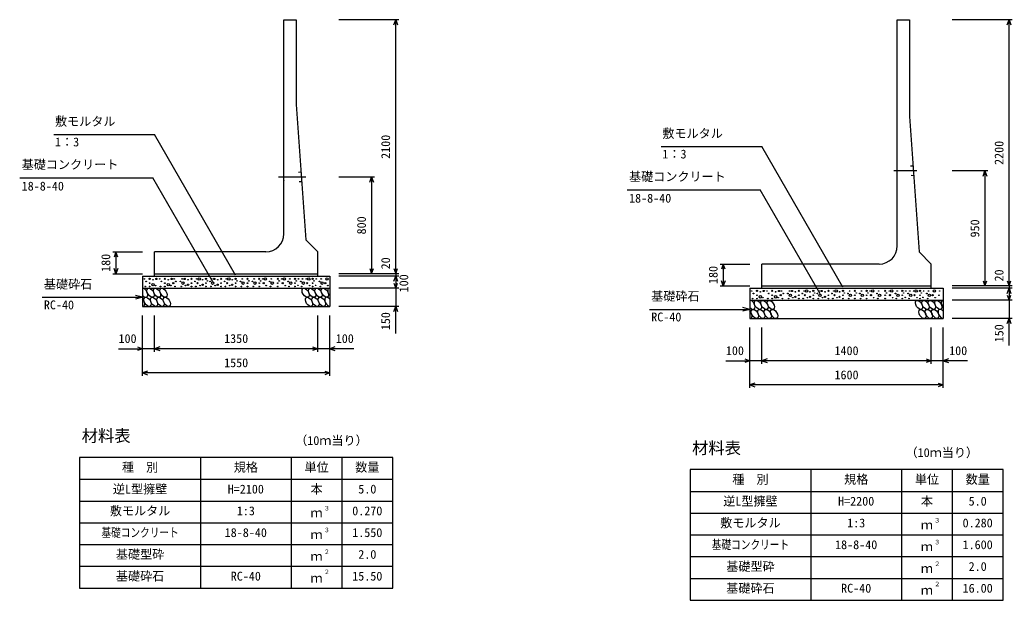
# Model space of a CAD drawing. Units: millimetres, scale not verified. Extents: x -67200 to 67200, y -23760 to 23760.
# Drawn here: x 31810 to 40020, y 1170 to 5970 of the extents above; entities that cross this region are included whole.
import ezdxf
from ezdxf.enums import TextEntityAlignment as Align

# ---------------------------------------------------------------- set-up
doc = ezdxf.new("R2010")
doc.units = ezdxf.units.MM
doc.header["$LTSCALE"] = 80
doc.linetypes.add('CHAIN1', pattern=[8, 5, -1, 1, -1])
doc.linetypes.add('DOTTED', pattern=[1.75, 0.25, -1.5])
for name, color, linetype, lineweight in [('0-0_CENTER', 7, 'CHAIN1', 25), ('0-1_DIM', 7, 'Continuous', 25), ('0-3_HATCH', 6, 'Continuous', 25), ('0-4_HYO', 3, 'Continuous', 25), ('0-5_HYO2', 4, 'Continuous', 25), ('0-6_OUTLINE', 1, 'Continuous', 25), ('0-7_OUTLINE2', 4, 'DOTTED', 25), ('0-8_TXT', 7, 'Continuous', 25)]:
    doc.layers.add(name, color=color, linetype=linetype, lineweight=lineweight)
doc.styles.add('ＭＳ ゴシック', font='')
doc.styles.get('ＭＳ ゴシック').set_extended_font_data('MS Gothic')

msp = doc.modelspace()

# ---------------------------------------------------------------- linework, layer by layer
at = {"layer": '0-0_CENTER'}
for p, q in [((39231.35, 4720.44), (39041.88, 4720.44)), ((34177.45, 4670.44), (33951.44, 4670.44))]:
    msp.add_line(p, q, dxfattribs=at)
at = {"layer": '0-1_DIM'}
for p, q in [((34945, 5970.44), (34450, 5970.44)), ((34920, 3870.44), (34920, 5970.44)), ((40019.5, 5970.44), (39524.5, 5970.44)), ((39994.5, 3770.44), (39994.5, 5970.44)), ((32091.9, 5021.85), (32924.32, 5021.85)), ((33595.59, 3859.17), (32924.32, 5021.85)), ((37116.4, 4921.85), (37948.82, 4921.85)), ((38620.09, 3759.17), (37948.82, 4921.85)), ((39819.5, 4720.44), (39524.5, 4720.44)), ((39794.5, 4720.44), (39794.5, 3770.44)), ((31810.29, 4664.34), (32909.84, 4664.34)), ((33406.1, 3804.78), (32909.84, 4664.34)), ((34745, 4670.44), (34450, 4670.44)), ((34720, 4670.44), (34720, 3870.44)), ((36834.79, 4564.34), (37934.34, 4564.34)), ((38430.6, 3704.78), (37934.34, 4564.34)), ((32580, 4050.44), (32825, 4050.44)), ((32605, 4050.44), (32605, 3870.44)), ((37604.5, 3950.44), (37849.5, 3950.44)), ((37629.5, 3950.44), (37629.5, 3770.44)), ((32580, 3870.44), (32825, 3870.44)), ((34945, 3870.44), (34450, 3870.44)), ((34920, 3870.44), (34920, 3850.44)), ((34945, 3850.44), (34450, 3850.44)), ((34920, 3850.44), (34920, 3750.44)), ((34945, 3750.44), (34450, 3750.44)), ((34920, 3750.44), (34920, 3600.44)), ((37604.5, 3770.44), (37849.5, 3770.44)), ((40019.5, 3770.44), (39524.5, 3770.44)), ((40019.5, 3750.44), (39524.5, 3750.44)), ((39994.5, 3770.44), (39994.5, 3750.44)), ((39994.5, 3750.44), (39994.5, 3650.44)), ((32825, 3675.44), (32767.04, 3690.97)), ((40019.5, 3650.44), (39524.5, 3650.44)), ((39994.5, 3650.44), (39994.5, 3500.44)), ((34945, 3600.44), (34450, 3600.44)), ((34920, 3377.2), (34920, 3600.44)), ((37849.5, 3575.44), (37791.54, 3590.97)), ((32825, 3025.44), (32825, 3525.44)), ((32925, 3225.44), (32925, 3525.44)), ((34275, 3225.44), (34275, 3525.44)), ((34275, 3225.44), (34275, 3525.44)), ((34375, 3025.44), (34375, 3525.44)), ((40019.5, 3500.44), (39524.5, 3500.44)), ((39994.5, 3277.2), (39994.5, 3500.44)), ((37849.5, 2925.44), (37849.5, 3425.44)), ((37949.5, 3125.44), (37949.5, 3425.44)), ((39349.5, 3125.44), (39349.5, 3425.44)), ((39349.5, 3125.44), (39349.5, 3425.44)), ((39449.5, 2925.44), (39449.5, 3425.44)), ((32625.46, 3250.44), (32825, 3250.44)), ((32925, 3250.44), (32825, 3250.44)), ((34275, 3250.44), (32925, 3250.44)), ((34375, 3250.44), (34275, 3250.44)), ((34574.54, 3250.44), (34375, 3250.44)), ((37649.96, 3150.44), (37849.5, 3150.44)), ((37949.5, 3150.44), (37849.5, 3150.44)), ((39349.5, 3150.44), (37949.5, 3150.44)), ((39449.5, 3150.44), (39349.5, 3150.44)), ((39649.04, 3150.44), (39449.5, 3150.44)), ((34375, 3050.44), (32825, 3050.44)), ((39449.5, 2950.44), (37849.5, 2950.44))]:
    msp.add_line(p, q, dxfattribs=at)
for points in [[(34904.61, 5928.15), (34920, 5970.44), (34935.39, 5928.15)], [(39979.11, 5928.15), (39994.5, 5970.44), (40009.89, 5928.15)], [(39779.11, 4678.15), (39794.5, 4720.44), (39809.89, 4678.15)], [(34704.61, 4628.15), (34720, 4670.44), (34735.39, 4628.15)], [(32620.39, 4008.15), (32605, 4050.44), (32589.61, 4008.15)], [(37644.89, 3908.15), (37629.5, 3950.44), (37614.11, 3908.15)], [(32620.39, 3912.73), (32605, 3870.44), (32589.61, 3912.73)], [(34704.61, 3912.73), (34720, 3870.44), (34735.39, 3912.73)], [(34904.61, 3912.73), (34920, 3870.44), (34935.39, 3912.73)], [(34904.61, 3808.15), (34920, 3850.44), (34935.39, 3808.15)], [(34904.61, 3792.73), (34920, 3750.44), (34935.39, 3792.73)], [(37644.89, 3812.73), (37629.5, 3770.44), (37614.11, 3812.73)], [(39779.11, 3812.73), (39794.5, 3770.44), (39809.89, 3812.73)], [(39979.11, 3812.73), (39994.5, 3770.44), (40009.89, 3812.73)], [(39979.11, 3708.15), (39994.5, 3750.44), (40009.89, 3708.15)], [(31994.68, 3675.44), (32825, 3675.44), (32767.04, 3659.91)], [(39979.11, 3692.73), (39994.5, 3650.44), (40009.89, 3692.73)], [(34904.61, 3558.15), (34920, 3600.44), (34935.39, 3558.15)], [(37019.18, 3575.44), (37849.5, 3575.44), (37791.54, 3559.91)], [(39979.11, 3458.15), (39994.5, 3500.44), (40009.89, 3458.15)], [(32782.71, 3265.83), (32825, 3250.44), (32782.71, 3235.05)], [(32967.29, 3265.83), (32925, 3250.44), (32967.29, 3235.05)], [(34232.71, 3265.83), (34275, 3250.44), (34232.71, 3235.05)], [(34417.29, 3265.83), (34375, 3250.44), (34417.29, 3235.05)], [(37807.21, 3165.83), (37849.5, 3150.44), (37807.21, 3135.05)], [(37991.79, 3165.83), (37949.5, 3150.44), (37991.79, 3135.05)], [(39307.21, 3165.83), (39349.5, 3150.44), (39307.21, 3135.05)], [(39491.79, 3165.83), (39449.5, 3150.44), (39491.79, 3135.05)], [(32867.29, 3065.83), (32825, 3050.44), (32867.29, 3035.05)], [(34332.71, 3065.83), (34375, 3050.44), (34332.71, 3035.05)], [(37891.79, 2965.83), (37849.5, 2950.44), (37891.79, 2935.05)], [(39407.21, 2965.83), (39449.5, 2950.44), (39407.21, 2935.05)]]:
    msp.add_lwpolyline(points, dxfattribs=at)
at = {"layer": '0-3_HATCH'}
for centre, radius in [((32840.97, 3827.62), 2.5), ((32854.99, 3806.61), 2.5), ((32883.86, 3828.49), 5), ((32883.86, 3792.6), 2.5), ((32911.9, 3779.47), 10), ((32911.9, 3820.62), 2.5), ((32939.94, 3827.62), 5), ((32967.07, 3827.62), 2.5), ((32981.09, 3806.61), 2.5), ((33009.97, 3828.49), 5), ((33009.97, 3792.6), 2.5), ((33038.01, 3779.47), 10), ((33038.01, 3820.62), 2.5), ((33066.04, 3827.62), 5), ((33080.06, 3792.6), 5), ((33087.07, 3827.62), 2.5), ((33101.09, 3806.61), 2.5), ((33138.91, 3806.61), 2.5), ((33159.94, 3792.6), 10), ((33152.93, 3827.62), 2.5), ((33173.96, 3827.62), 5), ((33201.99, 3779.47), 5), ((33201.99, 3820.62), 2.5), ((33230.03, 3828.49), 5), ((33230.03, 3792.6), 2.5), ((33258.91, 3806.61), 2.5), ((33272.93, 3827.62), 2.5), ((33279.94, 3792.6), 5), ((33293.96, 3827.62), 10), ((33321.99, 3779.47), 5), ((33321.99, 3820.62), 2.5), ((33350.03, 3828.49), 5), ((33350.03, 3792.6), 2.5), ((33361.37, 3810.93), 2.5), ((33384.13, 3806.61), 2.5), ((33405.16, 3792.6), 10), ((33398.15, 3827.62), 2.5), ((33419.18, 3827.62), 5), ((33447.22, 3779.47), 5), ((33447.22, 3820.62), 2.5), ((33475.26, 3828.49), 5), ((33475.26, 3792.6), 2.5), ((33504.13, 3806.61), 2.5), ((33518.15, 3827.62), 2.5), ((33525.16, 3792.6), 5), ((33539.18, 3827.62), 10), ((33567.22, 3779.47), 5), ((33567.22, 3820.62), 2.5), ((33595.26, 3828.49), 5), ((33595.26, 3792.6), 2.5), ((33606.6, 3810.93), 2.5), ((33636.06, 3806.61), 2.5), ((33657.09, 3792.6), 10), ((33650.08, 3827.62), 2.5), ((33693.7, 3828.49), 5), ((33693.7, 3792.6), 2.5), ((33705.04, 3810.93), 2.5), ((33734.5, 3806.61), 2.5), ((33755.53, 3792.6), 10), ((33748.51, 3827.62), 2.5), ((33790.69, 3828.49), 5), ((33790.69, 3792.6), 2.5), ((33802.03, 3810.93), 2.5), ((33820.39, 3827.62), 2.5), ((33827.4, 3792.6), 5), ((33841.42, 3827.62), 10), ((33876.77, 3806.61), 2.5), ((33897.8, 3792.6), 10), ((33890.79, 3827.62), 2.5), ((33944.08, 3828.49), 5), ((33944.08, 3792.6), 2.5), ((33955.42, 3810.93), 2.5), ((33978.05, 3827.62), 2.5), ((33985.06, 3792.6), 5), ((33999.08, 3827.62), 10), ((34029.74, 3806.61), 2.5), ((34050.77, 3792.6), 10), ((34043.76, 3827.62), 2.5), ((34085.94, 3828.49), 5), ((34085.94, 3792.6), 2.5), ((34097.28, 3810.93), 2.5), ((34110.59, 3774.25), 2.5), ((34115.63, 3827.62), 2.5), ((34134.87, 3806.61), 2.5), ((34155.9, 3792.6), 10), ((34148.89, 3827.62), 2.5), ((34179.67, 3827.62), 2.5), ((34186.69, 3792.6), 5), ((34200.71, 3827.62), 10), ((34232.47, 3828.49), 5), ((34232.47, 3792.6), 2.5), ((34243.81, 3810.93), 2.5), ((34257.13, 3774.25), 2.5), ((34262.17, 3827.62), 2.5), ((34289.16, 3806.61), 2.5), ((34310.19, 3792.6), 10), ((34303.18, 3827.62), 2.5), ((34337.32, 3792.6), 5), ((34351.34, 3827.62), 10), ((32847.98, 3764.59), 2.5), ((32883.86, 3764.59), 2.5), ((32932.93, 3772.47), 2.5), ((32974.08, 3764.59), 2.5), ((33009.97, 3764.59), 2.5), ((33059.03, 3772.47), 2.5), ((33094.08, 3764.59), 2.5), ((33145.92, 3764.59), 2.5), ((33180.97, 3772.47), 2.5), ((33230.03, 3764.59), 2.5), ((33265.92, 3764.59), 2.5), ((33300.97, 3772.47), 2.5), ((33350.03, 3764.59), 2.5), ((33391.14, 3764.59), 2.5), ((33426.19, 3772.47), 2.5), ((33475.26, 3764.59), 2.5), ((33511.14, 3764.59), 2.5), ((33546.19, 3772.47), 2.5), ((33595.26, 3764.59), 2.5), ((33643.07, 3764.59), 2.5), ((33693.7, 3764.59), 2.5), ((33741.51, 3764.59), 2.5), ((33790.69, 3764.59), 2.5), ((33848.43, 3772.47), 2.5), ((33883.78, 3764.59), 2.5), ((33944.08, 3764.59), 2.5), ((34006.09, 3772.47), 2.5), ((34036.75, 3764.59), 2.5), ((34085.94, 3764.59), 2.5), ((34141.88, 3764.59), 2.5), ((34207.71, 3772.47), 2.5), ((34232.47, 3764.59), 2.5), ((34296.17, 3764.59), 2.5), ((34358.35, 3772.47), 2.5), ((37865.47, 3727.62), 2.5), ((37879.49, 3706.61), 2.5), ((37908.36, 3728.49), 5), ((37908.36, 3692.6), 2.5), ((37936.4, 3720.62), 2.5), ((37964.44, 3727.62), 5), ((37991.57, 3727.62), 2.5), ((38005.59, 3706.61), 2.5), ((38034.47, 3728.49), 5), ((38034.47, 3692.6), 2.5), ((38062.51, 3720.62), 2.5), ((38090.54, 3727.62), 5), ((38104.56, 3692.6), 5), ((38111.57, 3727.62), 2.5), ((38125.59, 3706.61), 2.5), ((38163.41, 3706.61), 2.5), ((38184.44, 3692.6), 10), ((38177.43, 3727.62), 2.5), ((38198.46, 3727.62), 5), ((38226.49, 3720.62), 2.5), ((38254.53, 3728.49), 5), ((38254.53, 3692.6), 2.5), ((38283.41, 3706.61), 2.5), ((38297.43, 3727.62), 2.5), ((38304.44, 3692.6), 5), ((38318.46, 3727.62), 10), ((38346.49, 3720.62), 2.5), ((38374.53, 3728.49), 5), ((38374.53, 3692.6), 2.5), ((38385.87, 3710.93), 2.5), ((38408.63, 3706.61), 2.5), ((38429.66, 3692.6), 10), ((38422.65, 3727.62), 2.5), ((38443.68, 3727.62), 5), ((38471.72, 3720.62), 2.5), ((38499.76, 3728.49), 5), ((38499.76, 3692.6), 2.5), ((38528.63, 3706.61), 2.5), ((38542.65, 3727.62), 2.5), ((38549.66, 3692.6), 5), ((38563.68, 3727.62), 10), ((38591.72, 3720.62), 2.5), ((38619.76, 3728.49), 5), ((38619.76, 3692.6), 2.5), ((38631.1, 3710.93), 2.5), ((38660.56, 3706.61), 2.5), ((38681.59, 3692.6), 10), ((38674.58, 3727.62), 2.5), ((38718.2, 3728.49), 5), ((38718.2, 3692.6), 2.5), ((38729.54, 3710.93), 2.5), ((38759, 3706.61), 2.5), ((38780.03, 3692.6), 10), ((38773.01, 3727.62), 2.5), ((38815.19, 3728.49), 5), ((38815.19, 3692.6), 2.5), ((38826.53, 3710.93), 2.5), ((38844.89, 3727.62), 2.5), ((38851.9, 3692.6), 5), ((38865.92, 3727.62), 10), ((38901.27, 3706.61), 2.5), ((38922.3, 3692.6), 10), ((38915.29, 3727.62), 2.5), ((38968.58, 3728.49), 5), ((38968.58, 3692.6), 2.5), ((38979.92, 3710.93), 2.5), ((39002.55, 3727.62), 2.5), ((39009.56, 3692.6), 5), ((39023.58, 3727.62), 10), ((39054.24, 3706.61), 2.5), ((39075.27, 3692.6), 10), ((39068.26, 3727.62), 2.5), ((39110.44, 3728.49), 5), ((39110.44, 3692.6), 2.5), ((39121.78, 3710.93), 2.5), ((39140.13, 3727.62), 2.5), ((39159.37, 3706.61), 2.5), ((39180.4, 3692.6), 10), ((39173.39, 3727.62), 2.5), ((39204.17, 3727.62), 2.5), ((39211.19, 3692.6), 5), ((39225.21, 3727.62), 10), ((39256.97, 3728.49), 5), ((39256.97, 3692.6), 2.5), ((39268.31, 3710.93), 2.5), ((39286.67, 3727.62), 2.5), ((39313.66, 3706.61), 2.5), ((39334.69, 3692.6), 10), ((39327.68, 3727.62), 2.5), ((39361.82, 3692.6), 5), ((39375.84, 3727.62), 10), ((39413.49, 3692.6), 2.5), ((39419.93, 3727.62), 2.5), ((37872.48, 3664.59), 2.5), ((37908.36, 3664.59), 2.5), ((37936.4, 3679.47), 10), ((37957.43, 3672.47), 2.5), ((37998.58, 3664.59), 2.5), ((38034.47, 3664.59), 2.5), ((38062.51, 3679.47), 10), ((38083.53, 3672.47), 2.5), ((38118.58, 3664.59), 2.5), ((38170.42, 3664.59), 2.5), ((38205.47, 3672.47), 2.5), ((38226.49, 3679.47), 5), ((38254.53, 3664.59), 2.5), ((38290.42, 3664.59), 2.5), ((38325.47, 3672.47), 2.5), ((38346.49, 3679.47), 5), ((38374.53, 3664.59), 2.5), ((38415.64, 3664.59), 2.5), ((38450.69, 3672.47), 2.5), ((38471.72, 3679.47), 5), ((38499.76, 3664.59), 2.5), ((38535.64, 3664.59), 2.5), ((38570.69, 3672.47), 2.5), ((38591.72, 3679.47), 5), ((38619.76, 3664.59), 2.5), ((38667.57, 3664.59), 2.5), ((38718.2, 3664.59), 2.5), ((38766.01, 3664.59), 2.5), ((38815.19, 3664.59), 2.5), ((38872.93, 3672.47), 2.5), ((38908.28, 3664.59), 2.5), ((38968.58, 3664.59), 2.5), ((39030.59, 3672.47), 2.5), ((39061.25, 3664.59), 2.5), ((39110.44, 3664.59), 2.5), ((39135.09, 3674.25), 2.5), ((39166.38, 3664.59), 2.5), ((39232.21, 3672.47), 2.5), ((39256.97, 3664.59), 2.5), ((39281.63, 3674.25), 2.5), ((39320.67, 3664.59), 2.5), ((39382.85, 3672.47), 2.5)]:
    msp.add_circle(centre, radius, dxfattribs=at)
for centre, start_param, end_param in [((32838.86, 3712.93), 1.8420047, 5.9474138), ((34387.36, 3712.93), 5.8918262, 8.1807776), ((32813.54, 3637.94), 2.7173119, 5.0721066), ((34362.04, 3637.94), 5.0173796, 9.0552242), ((37863.36, 3612.93), 1.8420047, 5.9474138), ((39461.86, 3612.93), 5.8918262, 8.1807776), ((37838.04, 3537.94), 2.7173119, 5.0721066), ((39436.54, 3537.94), 5.0173796, 9.0552242)]:
    msp.add_ellipse(centre, major_axis=(-21.81, 35.31), ratio=0.5792, start_param=start_param, end_param=end_param, dxfattribs=at)
for centre in [(32892.07, 3712.93), (32945.28, 3712.93), (32998.49, 3712.93), (34174.53, 3712.93), (34227.74, 3712.93), (34280.95, 3712.93), (34334.16, 3712.93), (32866.75, 3637.94), (32919.96, 3637.94), (32973.16, 3637.94), (33026.37, 3637.94), (34202.42, 3637.94), (34255.63, 3637.94), (34308.84, 3637.94), (37916.57, 3612.93), (37969.78, 3612.93), (38022.99, 3612.93), (39249.03, 3612.93), (39302.24, 3612.93), (39355.45, 3612.93), (39408.66, 3612.93), (37891.25, 3537.94), (37944.46, 3537.94), (37997.66, 3537.94), (38050.87, 3537.94), (39276.92, 3537.94), (39330.13, 3537.94), (39383.34, 3537.94)]:
    msp.add_ellipse(centre, major_axis=(-21.81, 35.31), ratio=0.5792, dxfattribs=at)
at = {"layer": '0-4_HYO'}
for p, q in [((33305, 2350.44), (33305, 1270.44)), ((34055, 2350.44), (34055, 1270.44)), ((34475, 2350.44), (34475, 1270.44)), ((38354.5, 2250.44), (38354.5, 1170.44)), ((39104.5, 2250.44), (39104.5, 1170.44)), ((39524.5, 2250.44), (39524.5, 1170.44)), ((32305, 2170.44), (34895, 2170.44)), ((37354.5, 2070.44), (39944.5, 2070.44))]:
    msp.add_line(p, q, dxfattribs=at)
for points in [[(32305, 1270.44), (34895, 1270.44), (34895, 2350.44), (32305, 2350.44)], [(37354.5, 1170.44), (39944.5, 1170.44), (39944.5, 2250.44), (37354.5, 2250.44)]]:
    msp.add_lwpolyline(points, close=True, dxfattribs=at)
at = {"layer": '0-5_HYO2'}
for p, q in [((32305, 1990.44), (34895, 1990.44)), ((37354.5, 1890.44), (39944.5, 1890.44)), ((32305, 1810.44), (34895, 1810.44)), ((37354.5, 1710.44), (39944.5, 1710.44)), ((32305, 1630.44), (34895, 1630.44)), ((37354.5, 1530.44), (39944.5, 1530.44)), ((32305, 1450.44), (34895, 1450.44)), ((37354.5, 1350.44), (39944.5, 1350.44))]:
    msp.add_line(p, q, dxfattribs=at)
at = {"layer": '0-6_OUTLINE'}
for p, q in [((33995, 5970.44), (34095, 5970.44)), ((33995, 4200.44), (33995, 5970.44)), ((34095, 5970.44), (34095, 5270.44)), ((39069.5, 5970.44), (39169.5, 5970.44)), ((39069.5, 4100.44), (39069.5, 5970.44)), ((39169.5, 5970.44), (39169.5, 5170.44)), ((34095, 5270.44), (34175, 4150.44)), ((39169.5, 5170.44), (39249.5, 4050.44)), ((34175, 4150.44), (34275, 4050.44)), ((32925, 3850.44), (32925, 4050.44)), ((33845, 4050.44), (32925, 4050.44)), ((34275, 3850.44), (34275, 4050.44)), ((39249.5, 4050.44), (39349.5, 3950.44)), ((37949.5, 3750.44), (37949.5, 3950.44)), ((38919.5, 3950.44), (37949.5, 3950.44)), ((39349.5, 3750.44), (39349.5, 3950.44)), ((32925, 3870.44), (34275, 3870.44)), ((32825, 3850.44), (32825, 3600.44)), ((32825, 3750.44), (34375, 3750.44)), ((37849.5, 3750.44), (37849.5, 3500.44)), ((37949.5, 3770.44), (39349.5, 3770.44)), ((37849.5, 3650.44), (39449.5, 3650.44)), ((32825, 3600.44), (34375, 3600.44)), ((37849.5, 3500.44), (39449.5, 3500.44))]:
    msp.add_line(p, q, dxfattribs=at)
for points in [[(32825, 3850.44), (34375, 3850.44), (34375, 3600.44)], [(37849.5, 3750.44), (39449.5, 3750.44), (39449.5, 3500.44)]]:
    msp.add_lwpolyline(points, dxfattribs=at)
for centre in [(33845, 4200.44), (38919.5, 4100.44)]:
    msp.add_arc(centre, 150, 270, 0, dxfattribs=at)
at = {"layer": '0-7_OUTLINE2'}
for p, q in [((34135, 4710.44), (33995, 4700.44)), ((39198.79, 4760.44), (39069.5, 4751.21)), ((39204.5, 4680.44), (39069.5, 4689.7)), ((34140.71, 4630.44), (33995, 4640.44))]:
    msp.add_line(p, q, dxfattribs=at)

# ---------------------------------------------------------------- texts
at = {"layer": '0-1_DIM', "style": 'ＭＳ ゴシック'}
for s, p in [('敷モルタル', (32101.26, 5071.85)), ('敷モルタル', (37125.76, 4971.85)), ('1：3', (32101.26, 4901.73)), ('1：3', (37125.76, 4801.73)), ('基礎コンクリート', (31825.67, 4714.34)), ('基礎コンクリート', (36850.17, 4614.34)), ('18-8-40', (31825.67, 4536.71)), ('18-8-40', (36850.17, 4436.71)), ('基礎砕石', (32009.01, 3725.44)), ('基礎砕石', (37033.51, 3625.44)), ('RC-40', (32009.01, 3554.06)), ('RC-40', (37033.51, 3454.06)), ('100', (32626.36, 3275.44)), ('1350', (33500, 3275.44)), ('100', (34423.64, 3275.44)), ('100', (37650.86, 3175.44)), ('1400', (38549.5, 3175.44)), ('100', (39498.14, 3175.44)), ('1550', (33500, 3075.44)), ('1600', (38549.5, 2975.44))]:
    msp.add_text(s, height=73.31, dxfattribs=at).set_placement(p, align=Align.BOTTOM_LEFT)
for s, p in [('2100', (34895, 4820.44)), ('2200', (39969.5, 4770.44)), ('800', (34695, 4195.44)), ('950', (39769.5, 4170.44)), ('180', (32580, 3885.44)), ('20', (34895, 3906.4)), ('100', (35045, 3716.42)), ('180', (37604.5, 3785.44)), ('20', (39969.5, 3806.4)), ('150', (34895, 3403.12)), ('150', (39969.5, 3303.12))]:
    msp.add_text(s, height=73.31, rotation=90, dxfattribs=at).set_placement(p, align=Align.BOTTOM_LEFT)
at = {"layer": '0-8_TXT', "style": 'ＭＳ ゴシック'}
for s, height, p in [('材料表', 98.97, (32321.67, 2450.44)), ('（10ｍ当り）', 73.31, (34088.33, 2432.11)), ('材料表', 98.97, (37371.17, 2350.44)), ('（10ｍ当り）', 73.31, (39137.83, 2332.11)), ('種\u3000別', 73.31, (32655, 2210.44)), ('規格', 73.31, (33580, 2210.44)), ('単位', 73.31, (34165, 2210.44)), ('数量', 73.31, (34585, 2210.44)), ('規格', 73.31, (38629.5, 2110.44)), ('単位', 73.31, (39214.5, 2110.44)), ('数量', 73.31, (39634.5, 2110.44)), ('逆L型擁壁', 73.31, (32580, 2030.44)), ('本', 73.31, (34215, 2030.44)), ('種\u3000別', 73.31, (37704.5, 2110.44)), ('H=2100', 73.31, (33530, 2030.44)), ('5.0', 73.31, (34610, 2030.44)), ('逆L型擁壁', 73.31, (37629.5, 1930.44)), ('H=2200', 73.31, (38579.5, 1930.44)), ('本', 73.31, (39264.5, 1930.44)), ('5.0', 73.31, (39659.5, 1930.44)), ('敷モルタル', 73.31, (32555, 1850.44)), ('1:3', 73.31, (33605, 1850.44)), ('ｍ', 73.31, (34215, 1833.77)), ('３', 36.66, (34324.24, 1901.06)), ('0.270', 73.31, (34560, 1850.44)), ('敷モルタル', 73.31, (37604.5, 1750.44)), ('1:3', 73.31, (38654.5, 1750.44)), ('ｍ', 73.31, (39264.5, 1733.77)), ('３', 36.66, (39373.74, 1801.06)), ('0.280', 73.31, (39609.5, 1750.44)), ('18-8-40', 73.31, (33505, 1670.44)), ('ｍ', 73.31, (34215, 1653.77)), ('３', 36.66, (34324.24, 1721.06)), ('1.550', 73.31, (34560, 1670.44)), ('18-8-40', 73.31, (38554.5, 1570.44)), ('３', 36.66, (39373.74, 1621.06)), ('1.600', 73.31, (39609.5, 1570.44)), ('基礎型砕', 73.31, (32605, 1490.44)), ('２', 36.66, (34324.24, 1541.06)), ('2.0', 73.31, (34610, 1490.44)), ('ｍ', 73.31, (39264.5, 1553.77)), ('ｍ', 73.31, (34215, 1473.77)), ('基礎型砕', 73.31, (37654.5, 1390.44)), ('２', 36.66, (39373.74, 1441.06)), ('2.0', 73.31, (39659.5, 1390.44)), ('基礎砕石', 73.31, (32605, 1310.44)), ('RC-40', 73.31, (33555, 1310.44)), ('２', 36.66, (34324.24, 1374.39)), ('15.50', 73.31, (34560, 1310.44)), ('ｍ', 73.31, (39264.5, 1373.77)), ('ｍ', 73.31, (34215, 1293.77)), ('基礎砕石', 73.31, (37654.5, 1210.44)), ('２', 36.66, (39373.74, 1274.39)), ('RC-40', 73.31, (38604.5, 1210.44)), ('ｍ', 73.31, (39264.5, 1193.77)), ('16.00', 73.31, (39609.5, 1210.44))]:
    msp.add_text(s, height=height, dxfattribs=at).set_placement(p, align=Align.BOTTOM_LEFT)
at = {"layer": '0-8_TXT', "style": 'ＭＳ ゴシック', "width": 0.8}
for p in [(32485, 1670.44), (37534.5, 1570.44)]:
    msp.add_text('基礎コンクリート', height=73.31, dxfattribs=at).set_placement(p, align=Align.BOTTOM_LEFT)

doc.saveas('drawing.dxf')
